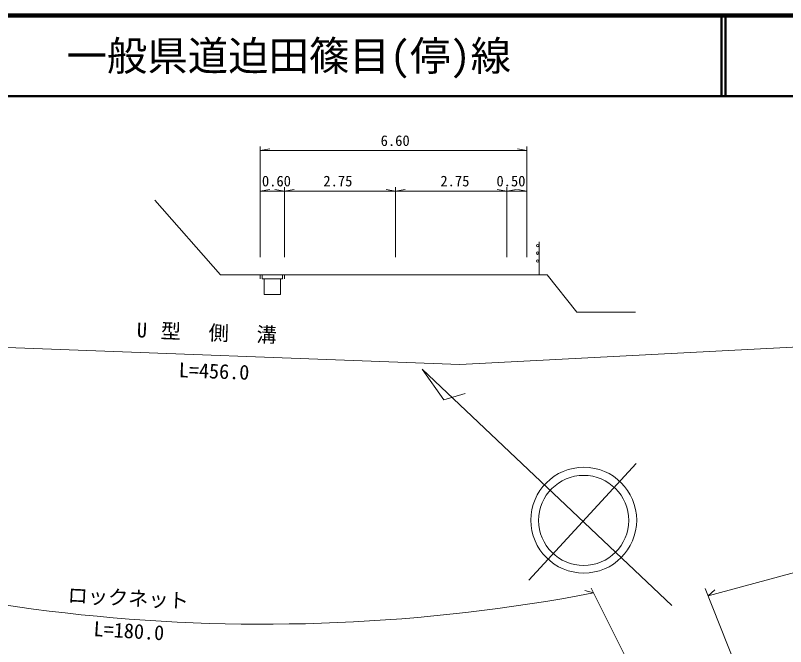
# Model space of a CAD drawing. Units: millimetres, scale not verified, with parts at other scales. Extents: x 40000 to 680000, y 20000 to 380000.
# Drawn here: x 210418 to 305694, y 301899 to 380000 of the extents above; entities that cross this region are included whole.
import ezdxf
from ezdxf.enums import TextEntityAlignment as Align

# ---------------------------------------------------------------- set-up
doc = ezdxf.new("R2010")
doc.units = ezdxf.units.MM
doc.header["$LTSCALE"] = 1000
for name, color, linetype, lineweight in [('M-BGD', 7, 'Continuous', 13), ('M-BMK-SRVR', 3, 'Continuous', 13), ('M-STR-HTXT', 7, 'Continuous', 13), ('M-TTL', 2, 'Continuous', 140), ('M-TTL-LINE', 7, 'Continuous', 50)]:
    doc.layers.add(name, color=color, linetype=linetype, lineweight=lineweight)
doc.layers.add('M-TTL-TXT', color=7, linetype='Continuous')
doc.styles.add('ＭＳ ゴシック', font='')
doc.styles.get('ＭＳ ゴシック').set_extended_font_data('MS Gothic')

msp = doc.modelspace()

# ---------------------------------------------------------------- linework, layer by layer
at = {"layer": 'M-BGD'}
for p, q in [((240704, 363763), (240704, 350074)), ((240704, 363263), (241885, 363471)), ((240704, 363263), (273704, 363263)), ((273704, 363263), (272522, 363471)), ((273704, 363763), (273704, 350074)), ((240704, 358263), (241885, 358471)), ((240704, 358263), (243704, 358263)), ((243704, 358263), (242522, 358471)), ((243704, 358763), (243704, 350074)), ((243704, 358263), (244885, 358471)), ((243704, 358263), (257454, 358263)), ((257454, 358263), (256272, 358471)), ((257454, 358763), (257454, 350074)), ((257454, 358263), (258635, 358471)), ((257454, 358263), (271204, 358263)), ((271204, 358263), (270022, 358471)), ((271204, 358763), (271204, 350074)), ((271204, 358263), (272385, 358471)), ((271204, 358263), (273704, 358263)), ((273704, 358263), (272522, 358471)), ((235775, 347918), (227681, 357141)), ((275217, 347918), (275217, 351975)), ((235775, 347918), (273704, 347918)), ((240704, 347918), (240704, 347418)), ((240954, 347918), (240954, 347418)), ((243454, 347918), (243454, 347418)), ((243704, 347918), (243704, 347418)), ((273704, 347918), (276204, 347918)), ((240954, 347418), (243454, 347418)), ((241204, 347418), (241204, 345457)), ((243204, 347418), (243204, 345457)), ((241204, 345457), (243204, 345457))]:
    msp.add_line(p, q, dxfattribs=at)
msp.add_lwpolyline([(276204, 347918), (279881, 343273), (287113, 343273)], dxfattribs=at)
for centre in [(275013, 351516), (275013, 350584), (275013, 349598)]:
    msp.add_circle(centre, 151, dxfattribs=at)
for points, knots in [([(129936, 345359), (131159, 344768), (131754, 344494), (132576, 343553), (133362, 342653), (133583, 341966), (134001, 340847), (134887, 338472), (134872, 336989), (135505, 334535), (136200, 331838), (136480, 330288), (137421, 327666), (137973, 326129), (138422, 325323), (139102, 323839), (139762, 322400), (140052, 321548), (140864, 320189), (141809, 318605), (142612, 317902), (143698, 316410), (145192, 314357), (145799, 313030), (147454, 311104), (149093, 309196), (150070, 308152), (152018, 306561), (153947, 304985), (155032, 304038), (157270, 302943), (160347, 301436), (162170, 300688), (165515, 299948), (167346, 299543), (168419, 299580), (170287, 299420), (172167, 299259), (173241, 299372), (175106, 299084), (176662, 298844), (177574, 298731), (179013, 298091), (180780, 297305), (181598, 296535), (183240, 295513), (186933, 293215), (188814, 291611), (192644, 289549), (195969, 287759), (197806, 286664), (201327, 285303), (206247, 283401), (209239, 283036), (214278, 281478), (219637, 279822), (222517, 278484), (227945, 277072), (232034, 276008), (234449, 275979), (238572, 275057), (241526, 274397), (243070, 273436), (246084, 273152), (249296, 272849), (251119, 273309), (254332, 273615), (258569, 274017), (260966, 274184), (265138, 275030), (268540, 275720), (270442, 276203), (273712, 277371), (276416, 278337), (277884, 279071), (280326, 280583), (281993, 281615), (282906, 282256), (284354, 283577), (286947, 285941), (287939, 287763), (290677, 289957), (291725, 290797), (292103, 291119), (293429, 292018)], [0, 0, 0, 0, 1, 1, 1, 2, 2, 2, 3, 3, 3, 4, 4, 4, 5, 5, 5, 6, 6, 6, 7, 7, 7, 8, 8, 8, 9, 9, 9, 10, 10, 10, 11, 11, 11, 12, 12, 12, 13, 13, 13, 14, 14, 14, 15, 15, 15, 16, 16, 16, 17, 17, 17, 18, 18, 18, 19, 19, 19, 20, 20, 20, 21, 21, 21, 22, 22, 22, 23, 23, 23, 24, 24, 24, 25, 25, 25, 26, 26, 26, 27, 27, 27, 28, 28, 28, 28]), ([(295230, 293753), (296756, 293972), (297286, 293992), (298609, 293988), (300852, 293982), (302072, 293485), (304277, 293075), (305522, 292844), (306166, 292381), (307431, 292323), (310583, 292179), (312374, 292424), (315485, 292947), (318079, 293384), (319548, 293639), (322050, 294452), (324540, 295263), (325929, 295833), (328174, 297181), (330285, 298447), (331282, 299462), (333042, 301184), (334316, 302431), (334921, 303241), (336004, 304658), (337079, 306065), (337557, 306944), (338485, 308453), (339249, 309694), (339438, 310545), (340343, 311687), (341129, 312679), (341852, 312971), (342696, 313913), (343661, 314988), (344142, 315648), (344954, 316843), (345754, 318020), (346239, 318668), (346855, 319951), (347612, 321527), (347800, 322510), (348376, 324162), (348960, 325836), (349352, 326755), (349814, 328467), (350302, 330270), (350285, 331351), (350794, 333149), (351282, 334873), (351449, 335909), (352318, 337476), (353014, 338730), (353625, 339317), (354687, 340280), (356105, 341567), (357135, 342062), (358922, 342752), (359931, 343141), (360340, 343284), (361568, 343565)], [0, 0, 0, 0, 1, 1, 1, 2, 2, 2, 3, 3, 3, 4, 4, 4, 5, 5, 5, 6, 6, 6, 7, 7, 7, 8, 8, 8, 9, 9, 9, 10, 10, 10, 11, 11, 11, 12, 12, 12, 13, 13, 13, 14, 14, 14, 15, 15, 15, 16, 16, 16, 17, 17, 17, 18, 18, 18, 19, 19, 19, 20, 20, 20, 20])]:
    msp.add_open_spline(points, degree=3, knots=knots, dxfattribs=at)
at = {"layer": 'M-BMK-SRVR'}
msp.add_line((273919, 310130), (287202, 324556), dxfattribs=at)
msp.add_lwpolyline([(291619, 306987), (260731, 336235), (263435, 332439), (266043, 333212)], dxfattribs=at)
for centre, radius in [((280729, 317543), 6545), ((280713, 317511), 5573)]:
    msp.add_circle(centre, radius, dxfattribs=at)
at = {"layer": 'M-STR-HTXT'}
for p, q in [((79490, 343701), (265377, 336823)), ((296112, 308184), (332124, 317913)), ((281942, 308539), (280866, 308842)), ((281647, 309127), (297429, 277680)), ((306243, 282704), (295751, 309092)), ((296112, 308184), (296947, 308927))]:
    msp.add_line(p, q, dxfattribs=at)
msp.add_lwpolyline([(265377, 336823), (329519, 340153), (359540, 345385)], dxfattribs=at)
msp.add_arc((241136, 522015), 217342, 247.25075, 280.82166, dxfattribs=at)
at = {"layer": 'M-TTL'}
msp.add_line((680000, 380000), (40000, 380000), dxfattribs=at)
at = {"layer": 'M-TTL-LINE'}
for p, q in [((297750, 380000), (297750, 370000)), ((298250, 380000), (298250, 370000)), ((40000, 370000), (680000, 370000))]:
    msp.add_line(p, q, dxfattribs=at)

# ---------------------------------------------------------------- texts
at = {"layer": 'M-BGD', "style": 'ＭＳ ゴシック'}
for s, p in [('6.60', (255601, 363449)), ('0.60', (240913, 358449)), ('2.75', (248516, 358449)), ('2.75', (262993, 358449)), ('0.50', (269923, 358449))]:
    msp.add_text(s, height=1320, dxfattribs=at).set_placement(p, align=Align.BOTTOM_LEFT)
at = {"layer": 'M-STR-HTXT', "style": 'ＭＳ ゴシック'}
for s, rotation, p in [('L=456.0', 357.881, (230582, 334682)), ('ロックネット', 357.173, (216813, 306829)), ('L=180.0', 356.454, (220017, 302658))]:
    msp.add_text(s, height=1833, rotation=rotation, dxfattribs=at).set_placement(p, align=Align.BOTTOM_LEFT)
at = {"layer": 'M-STR-HTXT', "insert": (225408, 339973), "char_height": 1833, "attachment_point": 7, "rotation": 357.881, "style": 'ＭＳ ゴシック'}
msp.add_mtext('\\T2.37;U型側溝', dxfattribs=at)
at = {"layer": 'M-TTL-TXT', "style": 'ＭＳ ゴシック'}
msp.add_text('一般県道迫田篠目(停)線', height=3666, dxfattribs=at).set_placement((216734, 375000), align=Align.MIDDLE_LEFT)

doc.saveas('drawing.dxf')
